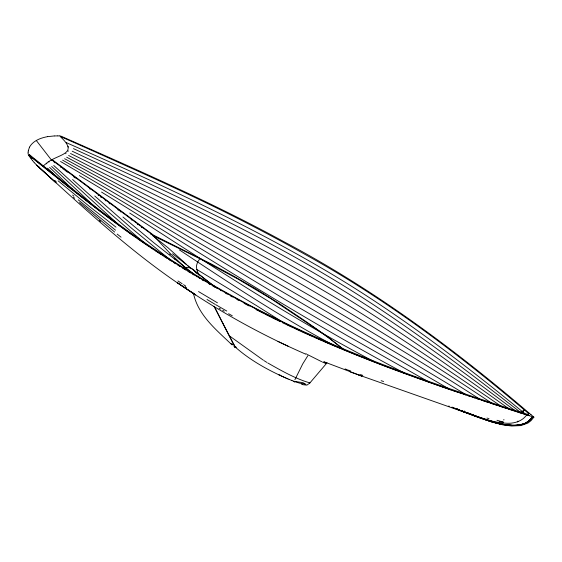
<?xml version="1.0" encoding="UTF-8"?>
<svg xmlns="http://www.w3.org/2000/svg" width="562" height="562" viewBox="0 0 562 562"><rect width="100%" height="100%" fill="white"/><g stroke="black" fill="none" stroke-linecap="round" stroke-linejoin="round"><path stroke-width="0.84" d="M28.1 152.955L28.121 153.805M28.1 152.829L28.255 151.009M294.088 381.71L293.413 381.148M28.269 150.89L29.484 147.188M68.29 150.827L67.995 151.445M294.867 379.764L302.707 363.944L308.306 354.952L308.854 355.24M29.54 147.075C33.144 140.683 40.717 137.887 47.608 136.643M532.832 416.604L529.755 420.158M530.303 419.589L533.078 416.463L529.214 420.833L523.672 423.98M530.746 414.482L533.9 417.159L531.006 420.671L527.901 423.088L520.918 425.589L511.659 426.017L502.625 424.816L492.003 422.104L459.344 410.014M533.078 416.463L530.24 419.877L527.507 422.041M532.706 416.786L529.734 420.243M520.068 412.789L524.332 409.958L521.957 412.705M31.367 157.522C29.927 155.316 26.639 152.176 32.041 156.805C43.878 166.359 55.779 175.822 67.721 185.235C84.047 198.077 100.429 210.834 117.135 223.17C156.946 252.5 199.313 278.218 242.833 301.639C332.985 349.838 430.028 383.165 527.128 414.25C522.541 421.549 513.415 423.938 505.238 423.144C487.5 421.858 470.991 414.468 454.525 408.321M527.423 415.606L529.32 413.281L528.484 413.47L526.945 415.388M520.117 412.733L520.531 412.15L520.047 412.782M526.72 414.798L527.128 414.25L526.559 415.009M524.332 409.958L521.88 412.74M342.328 348.545L330.112 338.949L316.237 329.016L271.249 298.907L237.852 278.998L199.861 258.675L197.501 262.278L196.475 265.77L196.728 269.254L198.288 273.729M309.971 382.848L327.035 362.792M309.817 383.024L306.915 385.125L302.932 384.703M530.282 419.73L529.172 420.706M529.411 420.566L528.259 421.472M529.657 420.425L528.814 421.079M46.456 163.823L46.934 163.437M529.06 420.938L527.943 421.711M528.751 421.184L527.261 422.181M524.536 423.636L528.189 421.563M43.091 166.113L47.819 162.109L51.641 159.833L153.257 235.471L170.251 253.567L189.773 271.72M66.007 153.503L65.691 153.707M52.182 160.191L52.645 159.882M527.079 422.301L527.753 421.9M48.761 162.13L49.175 161.87M526.896 422.42L527.57 422.02M214.045 306.304L235 347.246L235.562 347.66L236.321 347.225M293.659 381.24C273.083 373.013 251.79 361.703 235.794 347.52M526.713 422.533L527.388 422.139M526.165 422.835L527.205 422.252M526.341 422.75L527.016 422.364M198.035 274.263L198.604 273.926L199.088 275.106M235 347.246L235.759 346.81M525.962 422.961L526.636 422.575M525.765 423.067L526.446 422.68M525.575 423.165L526.257 422.786M525.379 423.263L526.06 422.884M524.985 423.446L525.87 422.982M525.182 423.355L525.625 423.123M524.789 423.537L525.477 423.165M525.273 423.256L524.1 423.825M525.077 423.341L522.611 424.352M294.755 381.886L294.348 381.998M524.592 423.544L522.786 424.289M524.163 423.699L516.569 425.469M517.405 421.858L517.848 421.704M523.601 423.91L522.098 424.507M517.469 421.31L517.918 421.17M523.096 424.071C515.242 426.333 506.875 425.097 499.035 423.397M521.585 424.647L522.344 424.366M522.379 424.282L514.37 425.582L503.608 424.682M521.065 424.774L521.831 424.5M521.311 424.633L517.848 425.329M280.129 375.037L278.843 374.833M520.784 424.753L515.768 425.504L508.954 425.371M47.798 136.615L54.128 135.962M309.852 382.884C295.879 378.964 280.979 370.477 267.751 362.954M184.638 267.674C188.874 266.824 193.461 268.517 195.745 272.275M517.405 425.258C498.044 426.439 480.201 417.25 462.35 411.251M516.429 425.244L512.797 425.308M54.324 135.955L57.443 135.892M503.503 419.842L504.086 419.828M57.654 135.892L59.108 135.913M59.312 135.92L59.937 135.941M512.453 425.293L502.835 424.556L490.767 421.584M294.481 381.324L303.03 382.701L305.897 384.506M304.983 383.895L299.862 383.221L294.53 381.584M60.563 135.969C136.081 169.387 212.036 202.341 284.548 242.074C373.512 289.149 454.763 349.297 530.999 414.7M509.067 425.076L507.458 424.9M503.271 422.167L501.775 421.999M507.057 424.851L502.337 424.078M500.264 421.795L499.225 421.641M503.173 424.612L500.454 424.085M326.143 363.593L322.455 362.061M501.873 423.987L500.018 423.6M488.308 418.381L488.982 418.521M499.983 423.987L484.008 419.392M486.945 418.079L487.626 418.233M499.555 423.495L489.312 420.706L475.775 415.964M498.016 423.137L478.023 416.814M496.941 420.271L503.313 422.111M490.521 421.514L476.604 416.737M528.498 415.444L533.9 417.159M526.439 414.749L513.141 410.548M526.973 414.96L515.445 411.286M526.608 414.847L529.285 415.697M512.713 410.365L508.533 409.073M510.837 409.81L514.792 411.033M506.074 408.23L507.317 408.63M510.64 409.698L501.634 406.839M501.1 406.621L454.286 391.026M499.337 406.094L502.758 407.155M504.002 407.562L505.659 408.096M495.312 404.738L498.206 405.68M490.359 403.116L493.661 404.197M484.999 401.352L489.123 402.708M381.113 380.699L383.607 381.514M481.297 400.123L484.177 401.078M476.773 398.62L479.653 399.575M470.626 396.561L467.76 395.599M472.263 397.116L475.136 398.072M466.123 395.051L463.257 394.081M461.627 393.526L459.99 392.971M456.73 391.862L458.36 392.417M452.656 390.464L455.937 391.623M451.398 390.07L446.966 388.504M449.811 389.487L453.667 390.85M444.942 387.801L449.129 389.283M440.889 386.396L444.605 387.717M442.512 386.958L446.867 388.504M440.088 386.143L429.185 382.279M438.465 385.546L442.343 386.93M437.826 385.349L419.947 378.985M360.361 374.524L362.785 375.381M482.512 418.873L470.837 414.559M428.82 382.167L385.406 366.248M350.168 371.904L361.921 376.111L323.768 361.703M302.658 384.605L301.45 384.134M464.198 411.012L464.718 411.201M468.006 413.477L358.668 374.952M419.842 378.95C323.564 345.075 230.497 301.197 145.755 244.07C104.968 216.482 66.527 185.348 28.184 154.676M348.292 370.126L350.702 371.011M230.877 343.684L232.984 344.478M477.552 416.639L469.713 413.66M476.126 416.561L472.164 415.072M345.082 368.925L347.485 369.831M475.656 415.929L470.605 413.997M385.012 366.101L367.801 359.476M471.139 414.679L469.565 414.075M469.628 414.096L466.298 412.803M468.975 413.365L469.516 413.576M467.612 412.845L470.064 413.787M469.228 413.941L459.252 410.014M467.345 412.726L468.427 413.154M367.415 359.322L365.082 358.408M466.256 412.304L466.797 412.515M465.75 412.592L463.481 411.7M294.277 381.486L293.905 381.338M363.136 357.65L362.364 357.341M363.53 357.797L364.689 358.261M464.556 411.63L465.118 411.855M361.977 357.186L359.266 356.118M453.963 408.096L451.672 407.183M358.879 355.964L356.561 355.036M461.711 410.513L462.28 410.738M460.931 410.45L463.088 411.307M461.781 411.026L460.046 410.33M356.175 354.882L355.015 354.425M353.477 353.807L348.089 351.629M353.856 353.962L354.629 354.271M456.625 408.714L458.775 409.586M456.379 408.855L458.529 409.726M457.7 409.389L458.873 409.86M448.722 406.003L449.312 406.242M457.981 409.459L458.662 409.733M456.527 408.911L457.11 409.15M291.46 380.362L291.945 380.558M347.709 351.475L345.405 350.533M456.611 408.904L457.292 409.178M454.714 408.174L455.318 408.426M344.26 350.07L345.026 350.379M453.506 407.682L454.11 407.928M343.881 349.908L341.584 348.967M452.298 407.183L452.902 407.436M340.825 348.651L338.535 347.709M338.155 347.548L337.397 347.232M335.872 346.599L337.01 347.077M289.037 379.364L289.521 379.561M334.355 345.96L330.568 344.365M334.734 346.122L335.493 346.438M330.189 344.211L327.92 343.249M287.821 378.851L286.866 378.444M326.789 342.764L327.548 343.087M324.906 341.956L323.031 341.148M325.286 342.118L326.417 342.602M322.279 340.825L320.031 339.855M66.295 142.629C155.119 181.807 243.732 222.201 327.456 271.565C397.32 312.858 462.027 362.195 524.739 413.527M318.907 339.364L319.652 339.687M285.903 378.029L284.955 377.615M317.783 338.872L318.528 339.202M315.914 338.057L314.053 337.235M316.287 338.219L317.038 338.549M305.883 354.229C260.909 334.664 217.866 310.674 177.501 282.819L195.695 294.902C137.866 258.492 87.756 211.565 37.352 165.811L34.205 162.58M312.191 336.413L311.081 335.921M312.936 336.743L313.308 336.912M310.709 335.76L309.964 335.43M284.014 377.2L283.065 376.779M308.854 334.931L309.592 335.261M307 334.102L304.787 333.104M307.744 334.432L308.109 334.601M303.677 332.606L304.414 332.936M302.208 331.931L301.471 331.601M302.574 332.1L303.311 332.437M282.117 376.343L281.176 375.915M73.46 148.628C160.563 188.579 248.06 228.348 330.365 277.677C397.109 317.558 459.259 364.527 520.454 412.339M195.843 272.654L196.271 272.851M300.003 330.927L300.733 331.264M299.63 330.758L297.431 329.753M297.066 329.585L296.336 329.241M295.24 328.735L295.97 329.072M294.144 328.229L294.874 328.566M280.009 375.381L280.48 375.599M292.324 327.379L290.14 326.36M293.048 327.716L293.413 327.892M72.224 151.213C161.118 193.195 250.673 234.431 334.868 285.447C397.84 323.438 456.997 367.295 515.874 411.251M289.051 325.848L289.774 326.185M277.972 341.436L288.081 346.192M287.596 325.159L286.873 324.815M287.962 325.335L288.685 325.672M321.738 361.731L309.395 355.528M285.791 324.302L286.149 324.471M284.702 323.789L285.067 323.958M282.538 322.75L282.904 322.925M283.62 323.269L283.986 323.438M279.665 321.366L280.382 321.71M152.527 235.443L199.861 258.675M278.225 320.67L277.509 320.319M278.583 320.846L279.3 321.19M276.075 319.623L276.792 319.975M275.008 319.097L275.717 319.448M273.575 318.401L272.865 318.05M273.933 318.577L274.649 318.921M70.552 153.524C157.03 196.047 244.414 237.143 327.246 286.578C390.161 323.761 449.579 366.431 509.017 408.855M271.79 317.523L272.507 317.874M270.371 316.813L271.081 317.165M268.952 316.111L268.236 315.753M269.303 316.287L270.013 316.638M267.175 315.226L267.884 315.577M266.114 314.692L266.824 315.043M265.053 314.158L265.756 314.516M262.58 312.908L263.283 313.266M263.992 313.624L264.344 313.8M261.527 312.374L262.229 312.732M260.115 311.657L259.412 311.299M260.466 311.833L261.168 312.198M259.061 311.116L258.358 310.758M256.953 310.041L258.007 310.575M68.655 155.498C154.41 199.693 241.33 241.85 324.379 291.074C385.286 326.782 443.488 366.824 501.726 406.663M255.907 309.493L256.609 309.859M195.323 271.98L196.883 272.851M249.282 306.044L248.587 305.679M247.547 305.131L248.235 305.496M39.192 167.104L37.478 165.916M247.196 304.948L245.468 304.035M245.116 303.852L244.084 303.297M307.189 354.362L307.562 354.559M306.065 353.765L306.438 353.962M66.667 157.198L159.966 206.767C274.284 265.826 385.019 331.587 491.855 403.284M237.881 299.968L238.569 300.34M332.093 344.499L333.877 345.461M236.855 299.413L237.536 299.785M373.477 361.254C289.142 317.108 209.668 264.526 129.71 213.075M331.503 344.176C278.935 315.858 229.071 282.89 179.383 249.872M196.967 273.216L197.339 273.42M232.401 296.989L231.72 296.617M230.694 296.055L231.375 296.427M404.043 372.929C300.319 317.565 201.477 253.827 101.532 192.078M226.612 293.793L227.294 294.172M64.644 158.723C205.053 235.316 345.209 312.648 479.815 399.182M226.275 293.61L225.594 293.231M220.522 290.385L221.196 290.765M228.601 313.715L232.303 315.802M427.956 381.479L347.983 336.09L285.229 299.588L79.368 175.562M216.82 288.292L217.487 288.671M226.781 311.039L215.724 304.688M214.803 287.147L215.471 287.526M62.607 160.142C197.606 236.764 332.507 313.582 465.174 394.194M213.792 286.571L214.466 286.95M212.787 285.995L213.462 286.374M217.452 302.82L198.534 291.566M196.777 269.451L256.434 305.573L283.086 322.37M209.781 284.26L210.448 284.646M209.443 284.07L208.776 283.684M222.721 310.329L224.189 311.179M448.174 388.461L326.845 317.916L60.57 161.498M202.791 280.199L202.13 279.806M203.121 280.389L203.788 280.782M197.55 273.546L198.393 274.073M199.152 278.057L199.812 278.443M219.075 308.187L220.529 309.044M196.51 276.49L197.171 276.883M214.993 304.267L206.999 299.49M194.206 275.113L193.546 274.72M192.562 274.13L193.216 274.523M196.988 272.914L198.604 273.926M190.595 272.949L188.958 271.959M188.628 271.762L187.975 271.362M184.715 269.381L185.692 269.978M183.409 268.58L184.062 268.98M183.086 268.383L182.439 267.983M266.845 362.399L264.161 360.72M180.163 266.585L178.871 265.784M178.547 265.58L177.901 265.18M175.639 263.768L174.346 262.967M174.03 262.763L173.384 262.356M171.459 261.14L169.85 260.129M169.534 259.925L168.895 259.518M166.97 258.295L165.376 257.277M164.42 256.665L165.059 257.073M162.832 255.64L163.465 256.047M161.561 254.818L160.296 253.996M263.409 360.235L229.408 335.879M159.341 253.378L159.98 253.792M159.025 253.174L157.76 252.345M157.451 252.141L155.871 251.102M154.929 250.483L155.555 250.898M182.137 283.733L177.964 280.944M183.535 284.653L185.636 286.037M153.981 249.858L152.731 249.029M152.098 248.615L150.848 247.779M149.906 247.147L150.532 247.568M148.972 246.521L147.413 245.475M147.103 245.264L145.853 244.421M185.165 286.782L186.577 287.737M145.544 244.21L144.301 243.367M143.991 243.156L142.446 242.103M142.137 241.892L140.9 241.042M140.591 240.831L137.507 238.702M136.587 238.056L133.524 235.914M133.215 235.703L131.079 234.192M130.777 233.975L129.555 233.111M129.253 232.893L125.614 230.28M125.312 230.062L108.824 217.901M234.677 347.021L233.954 346.452M131.122 219.573L131.908 220.149M137.416 224.224L138.203 224.8M214.431 286.402L213.04 285.37M120.12 211.431L120.907 212.014M117.76 209.689L118.547 210.265M141.343 227.132L142.13 227.715M109.112 203.268L109.899 203.851M105.185 200.346L105.972 200.929M100.472 196.833L101.258 197.417M214.164 286.177L211.642 284.33M324.583 362.019L326.339 363.502M54.128 162.228L54.914 162.818M98.118 195.077L98.905 195.66M60.415 166.921L61.202 167.504M62.768 168.677L63.555 169.267M64.869 170.244L65.916 171.024M66.435 171.417L67.482 172.197M73.77 176.889L75.336 178.063M89.477 188.628L90.264 189.211M212.38 284.857L172.597 253.785M150.771 234.171L151.557 234.761M210.947 283.81L194.515 270.758M152.667 235.597L167.968 247.723L183.289 261.471M108.529 217.677L104.377 214.536M195.562 275.422L196.742 276.307M104.082 214.312L68.648 186.802L30.207 155.997M116.011 227.167L89.906 206.844L58.139 180.859M194.389 274.523L153.658 242.608L122.93 216.988M115.519 230.181L78.209 199.819M169.675 259.468L130.539 227.378L94.746 195.99M117.191 234.115L121.048 237.178M114.634 232.064L79.558 202.58M343.621 349.388L327.955 337.024L306.733 322.033L279.841 303.937L255.801 288.882L234.073 276.307L211.242 263.943L153.658 235.239L52.083 159.58C63.457 153.742 76.221 151.909 61.539 137.809C61.139 137.374 60.745 136.931 60.331 136.503C84.209 146.921 109.653 158.456 134.135 169.436C153.412 178.133 172.639 186.942 191.761 195.983C230.076 214.052 267.758 233.455 304.681 254.207C385.082 298.577 458.782 353.934 528.484 413.47M143.5 242.229L144.715 243.241M142.896 241.723L110.054 213.321L72.582 179.482M72.631 195.091L73.868 196.145M99.341 220.381L100.584 221.456M232.169 344.942L230.806 343.726M73.432 197.185L74.655 198.267M117.802 223.992L53.713 165.453M36.593 165.123L56.059 182.798L37.352 165.811M54.9 180.514L56.179 181.681M95.751 207.694L51.669 166.457M183.605 261.773L186.451 264.456M188.024 265.952L188.972 266.852M49.639 167.392L72.702 189.401M175.288 259.496L174.262 258.513M57.24 177.536L47.615 168.2M169.71 254.045L170.209 254.551M230.68 343.614C215.66 329.304 197.754 314.601 193.419 293.104M61.272 136.531L62.354 137.767M34.001 162.334L32.603 160.648M32.463 160.472L31.093 158.716M51.746 160.43L36.446 140.683M31.641 157.887L31.922 158.252M30.994 158.589L29.702 156.861M29.575 156.693L28.62 155.379M195.864 272.444L196.152 272.844M66.323 143.022L66.618 143.5M232.492 341.766L223.058 323.586M232.549 341.879L234.024 344.717M234.08 344.829L235.541 347.674M222.966 323.41L219.854 317.312M214.255 306.311L216.588 310.905M216.665 311.053L219.77 317.158M198.836 274.916L198.505 274.151M68.03 146.352L68.283 147.125"/></g></svg>
